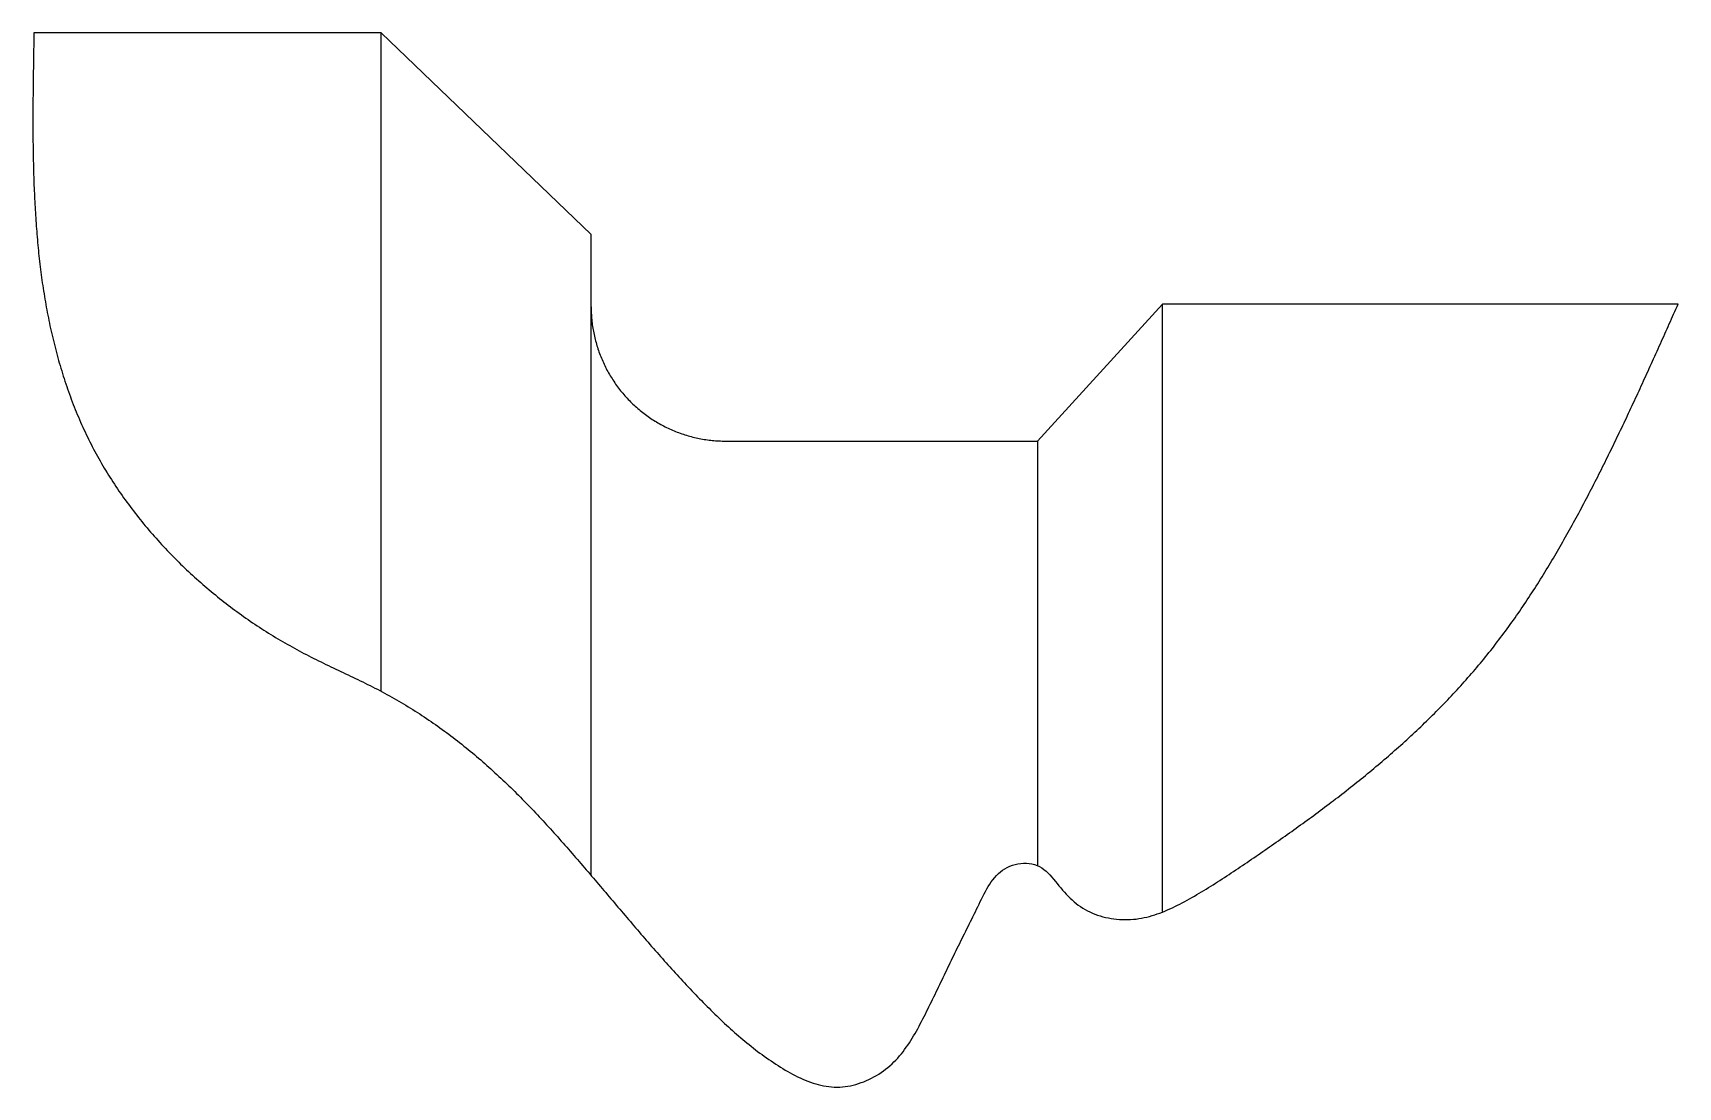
# Model space of a CAD drawing. Extents: x 0 to 671, y 0 to 384.
# Drawn here: x 608.62 to 633.11, y 145.41 to 161.1 of the extents above; entities that cross this region are included whole.
import ezdxf

# ---------------------------------------------------------------- set-up
doc = ezdxf.new("R2010")
doc.units = 0
doc.layers.get('0').update_dxf_attribs({"linetype": 'CONTINUOUS'})

msp = doc.modelspace()

# ---------------------------------------------------------------- linework, layer by layer
at = {"color": 2, "linetype": 'CONTINUOUS'}
for p, q in [((608.636, 160.902), (608.635, 160.861)), ((608.637, 160.942), (608.636, 160.902)), ((608.638, 160.983), (608.637, 160.942)), ((608.639, 161.064), (608.638, 161.023)), ((608.638, 161.023), (608.638, 160.983)), ((608.64, 161.104), (608.639, 161.064)), ((608.632, 160.659), (608.631, 160.618)), ((608.633, 160.699), (608.632, 160.659)), ((608.634, 160.78), (608.633, 160.74)), ((608.633, 160.74), (608.633, 160.699)), ((608.635, 160.821), (608.634, 160.78)), ((608.635, 160.861), (608.635, 160.821)), ((608.629, 160.456), (608.628, 160.416)), ((608.628, 160.416), (608.628, 160.375)), ((608.63, 160.537), (608.629, 160.497)), ((608.629, 160.497), (608.629, 160.456)), ((608.631, 160.578), (608.63, 160.537)), ((608.631, 160.618), (608.631, 160.578)), ((608.626, 160.173), (608.625, 160.132)), ((608.627, 160.294), (608.626, 160.254)), ((608.626, 160.254), (608.626, 160.213)), ((608.626, 160.213), (608.626, 160.173)), ((608.628, 160.375), (608.627, 160.335)), ((608.627, 160.335), (608.627, 160.294)), ((608.625, 160.051), (608.624, 160.011)), ((608.624, 160.011), (608.624, 159.97)), ((608.624, 159.97), (608.624, 159.93)), ((608.624, 159.93), (608.624, 159.889)), ((608.625, 160.132), (608.625, 160.092)), ((608.625, 160.092), (608.625, 160.051)), ((608.624, 159.889), (608.624, 159.848)), ((608.624, 159.848), (608.624, 159.808)), ((608.624, 159.808), (608.624, 159.767)), ((608.624, 159.767), (608.624, 159.727)), ((608.624, 159.727), (608.624, 159.686)), ((608.624, 159.686), (608.624, 159.646)), ((608.624, 159.646), (608.625, 159.605)), ((608.625, 159.605), (608.625, 159.565)), ((608.625, 159.565), (608.625, 159.524)), ((608.625, 159.524), (608.625, 159.484)), ((608.625, 159.484), (608.626, 159.443)), ((608.626, 159.443), (608.626, 159.403)), ((608.626, 159.403), (608.627, 159.362)), ((608.627, 159.362), (608.628, 159.322)), ((608.628, 159.322), (608.628, 159.281)), ((608.628, 159.281), (608.629, 159.241)), ((608.629, 159.241), (608.63, 159.2)), ((608.63, 159.2), (608.631, 159.16)), ((608.631, 159.16), (608.632, 159.119)), ((608.632, 159.119), (608.633, 159.079)), ((608.633, 159.079), (608.634, 159.038)), ((608.634, 159.038), (608.635, 158.998)), ((608.635, 158.998), (608.636, 158.957)), ((608.636, 158.957), (608.638, 158.917)), ((608.638, 158.917), (608.639, 158.876)), ((608.639, 158.876), (608.64, 158.836)), ((608.64, 158.836), (608.642, 158.795)), ((608.642, 158.795), (608.644, 158.755)), ((608.644, 158.755), (608.645, 158.714)), ((608.645, 158.714), (608.647, 158.674)), ((608.647, 158.674), (608.649, 158.633)), ((608.649, 158.633), (608.651, 158.593)), ((608.651, 158.593), (608.653, 158.552)), ((608.653, 158.552), (608.655, 158.512)), ((608.655, 158.512), (608.658, 158.471)), ((608.658, 158.471), (608.66, 158.431)), ((608.66, 158.431), (608.663, 158.39)), ((608.663, 158.39), (608.665, 158.35)), ((608.665, 158.35), (608.668, 158.309)), ((608.668, 158.309), (608.671, 158.269)), ((608.671, 158.269), (608.674, 158.228)), ((608.674, 158.228), (608.677, 158.188)), ((608.677, 158.188), (608.68, 158.148)), ((608.68, 158.148), (608.683, 158.107)), ((608.683, 158.107), (608.686, 158.067)), ((608.686, 158.067), (608.69, 158.026)), ((608.69, 158.026), (608.694, 157.986)), ((608.694, 157.986), (608.697, 157.946)), ((608.697, 157.946), (608.701, 157.905)), ((608.701, 157.905), (608.705, 157.865)), ((608.705, 157.865), (608.709, 157.825)), ((608.709, 157.825), (608.714, 157.784)), ((608.714, 157.784), (608.718, 157.744)), ((608.718, 157.744), (608.723, 157.704)), ((608.723, 157.704), (608.727, 157.663)), ((608.727, 157.663), (608.732, 157.623)), ((608.732, 157.623), (608.737, 157.583)), ((608.737, 157.583), (608.742, 157.543)), ((608.742, 157.543), (608.748, 157.503)), ((608.748, 157.503), (608.753, 157.462)), ((608.753, 157.462), (608.759, 157.422)), ((608.759, 157.422), (608.764, 157.382)), ((608.764, 157.382), (608.77, 157.342)), ((608.77, 157.342), (608.776, 157.302)), ((608.776, 157.302), (608.782, 157.262)), ((608.782, 157.262), (608.789, 157.222)), ((608.789, 157.222), (608.795, 157.182)), ((608.795, 157.182), (608.802, 157.142)), ((608.802, 157.142), (608.809, 157.102)), ((608.809, 157.102), (608.816, 157.062)), ((608.816, 157.062), (608.823, 157.022)), ((608.823, 157.022), (608.83, 156.982)), ((608.83, 156.982), (608.838, 156.942)), ((633.064, 156.956), (633.08, 156.993)), ((633.08, 156.993), (633.097, 157.03)), ((633.097, 157.03), (633.113, 157.067)), ((608.838, 156.942), (608.846, 156.902)), ((608.846, 156.902), (608.854, 156.862)), ((608.854, 156.862), (608.862, 156.822)), ((608.862, 156.822), (608.87, 156.782)), ((608.87, 156.782), (608.878, 156.743)), ((608.878, 156.743), (608.887, 156.703)), ((632.948, 156.697), (632.965, 156.734)), ((632.965, 156.734), (632.981, 156.771)), ((632.981, 156.771), (632.998, 156.808)), ((632.998, 156.808), (633.014, 156.845)), ((633.014, 156.845), (633.031, 156.882)), ((633.031, 156.882), (633.047, 156.919)), ((633.047, 156.919), (633.064, 156.956)), ((608.887, 156.703), (608.896, 156.663)), ((608.896, 156.663), (608.905, 156.624)), ((608.905, 156.624), (608.914, 156.584)), ((608.914, 156.584), (608.923, 156.544)), ((608.923, 156.544), (608.933, 156.505)), ((608.933, 156.505), (608.943, 156.465)), ((632.849, 156.476), (632.866, 156.513)), ((632.866, 156.513), (632.882, 156.549)), ((632.882, 156.549), (632.899, 156.586)), ((632.899, 156.586), (632.915, 156.623)), ((632.915, 156.623), (632.932, 156.66)), ((632.932, 156.66), (632.948, 156.697)), ((608.943, 156.465), (608.953, 156.426)), ((608.953, 156.426), (608.963, 156.386)), ((608.963, 156.386), (608.973, 156.347)), ((608.973, 156.347), (608.984, 156.308)), ((608.984, 156.308), (608.995, 156.269)), ((608.995, 156.269), (609.006, 156.229)), ((632.733, 156.217), (632.749, 156.254)), ((632.749, 156.254), (632.766, 156.291)), ((632.766, 156.291), (632.782, 156.328)), ((632.782, 156.328), (632.799, 156.365)), ((632.799, 156.365), (632.816, 156.402)), ((632.816, 156.402), (632.832, 156.439)), ((632.832, 156.439), (632.849, 156.476)), ((609.006, 156.229), (609.017, 156.19)), ((609.017, 156.19), (609.028, 156.151)), ((609.028, 156.151), (609.04, 156.112)), ((609.04, 156.112), (609.052, 156.073)), ((609.052, 156.073), (609.064, 156.034)), ((609.064, 156.034), (609.076, 155.996)), ((632.632, 155.996), (632.649, 156.033)), ((632.649, 156.033), (632.666, 156.07)), ((632.666, 156.07), (632.682, 156.107)), ((632.682, 156.107), (632.699, 156.143)), ((632.699, 156.143), (632.716, 156.18)), ((632.716, 156.18), (632.733, 156.217)), ((609.076, 155.996), (609.088, 155.957)), ((609.088, 155.957), (609.101, 155.918)), ((609.101, 155.918), (609.114, 155.88)), ((609.114, 155.88), (609.127, 155.841)), ((609.127, 155.841), (609.14, 155.803)), ((609.14, 155.803), (609.153, 155.764)), ((609.153, 155.764), (609.167, 155.726)), ((632.514, 155.738), (632.531, 155.775)), ((632.531, 155.775), (632.548, 155.812)), ((632.548, 155.812), (632.565, 155.849)), ((632.565, 155.849), (632.582, 155.886)), ((632.582, 155.886), (632.598, 155.922)), ((632.598, 155.922), (632.615, 155.959)), ((632.615, 155.959), (632.632, 155.996)), ((609.167, 155.726), (609.181, 155.688)), ((609.181, 155.688), (609.195, 155.65)), ((609.195, 155.65), (609.209, 155.612)), ((609.209, 155.612), (609.224, 155.574)), ((609.224, 155.574), (609.239, 155.536)), ((609.239, 155.536), (609.254, 155.498)), ((632.394, 155.481), (632.411, 155.518)), ((632.411, 155.518), (632.429, 155.555)), ((632.429, 155.555), (632.446, 155.591)), ((632.446, 155.591), (632.463, 155.628)), ((632.463, 155.628), (632.48, 155.665)), ((632.48, 155.665), (632.497, 155.702)), ((632.497, 155.702), (632.514, 155.738)), ((609.254, 155.498), (609.269, 155.461)), ((609.269, 155.461), (609.285, 155.423)), ((609.285, 155.423), (609.3, 155.386)), ((609.3, 155.386), (609.316, 155.349)), ((609.316, 155.349), (609.332, 155.311)), ((609.332, 155.311), (609.349, 155.274)), ((609.349, 155.274), (609.366, 155.237)), ((632.291, 155.261), (632.308, 155.298)), ((632.308, 155.298), (632.325, 155.335)), ((632.325, 155.335), (632.343, 155.371)), ((632.343, 155.371), (632.36, 155.408)), ((632.36, 155.408), (632.377, 155.445)), ((632.377, 155.445), (632.394, 155.481)), ((609.366, 155.237), (609.382, 155.2)), ((609.382, 155.2), (609.4, 155.164)), ((609.4, 155.164), (609.417, 155.127)), ((609.417, 155.127), (609.434, 155.09)), ((609.434, 155.09), (609.452, 155.054)), ((609.452, 155.054), (609.47, 155.018)), ((609.47, 155.018), (609.489, 154.981)), ((632.168, 155.006), (632.186, 155.042)), ((632.186, 155.042), (632.203, 155.079)), ((632.203, 155.079), (632.221, 155.115)), ((632.221, 155.115), (632.238, 155.152)), ((632.238, 155.152), (632.256, 155.188)), ((632.256, 155.188), (632.273, 155.225)), ((632.273, 155.225), (632.291, 155.261)), ((609.489, 154.981), (609.507, 154.945)), ((609.507, 154.945), (609.526, 154.909)), ((609.526, 154.909), (609.545, 154.874)), ((609.545, 154.874), (609.564, 154.838)), ((609.564, 154.838), (609.584, 154.802)), ((609.584, 154.802), (609.604, 154.767)), ((632.043, 154.751), (632.061, 154.787)), ((632.061, 154.787), (632.079, 154.824)), ((632.079, 154.824), (632.097, 154.86)), ((632.097, 154.86), (632.115, 154.896)), ((632.115, 154.896), (632.132, 154.933)), ((632.132, 154.933), (632.15, 154.969)), ((632.15, 154.969), (632.168, 155.006)), ((609.604, 154.767), (609.624, 154.732)), ((609.624, 154.732), (609.644, 154.696)), ((609.644, 154.696), (609.664, 154.661)), ((609.664, 154.661), (609.685, 154.626)), ((609.685, 154.626), (609.706, 154.592)), ((609.706, 154.592), (609.727, 154.557)), ((609.727, 154.557), (609.749, 154.522)), ((631.916, 154.497), (631.934, 154.533)), ((631.934, 154.533), (631.953, 154.569)), ((631.953, 154.569), (631.971, 154.606)), ((631.971, 154.606), (631.989, 154.642)), ((631.989, 154.642), (632.007, 154.678)), ((632.007, 154.678), (632.025, 154.714)), ((632.025, 154.714), (632.043, 154.751)), ((609.749, 154.522), (609.77, 154.488)), ((609.77, 154.488), (609.792, 154.454)), ((609.792, 154.454), (609.814, 154.42)), ((609.814, 154.42), (609.836, 154.386)), ((609.836, 154.386), (609.859, 154.352)), ((609.859, 154.352), (609.881, 154.318)), ((609.881, 154.318), (609.904, 154.284)), ((609.904, 154.284), (609.927, 154.251)), ((631.805, 154.28), (631.824, 154.316)), ((631.824, 154.316), (631.842, 154.352)), ((631.842, 154.352), (631.861, 154.388)), ((631.861, 154.388), (631.879, 154.424)), ((631.879, 154.424), (631.898, 154.461)), ((631.898, 154.461), (631.916, 154.497)), ((609.927, 154.251), (609.951, 154.218)), ((609.951, 154.218), (609.974, 154.184)), ((609.974, 154.184), (609.998, 154.151)), ((609.998, 154.151), (610.022, 154.118)), ((610.022, 154.118), (610.046, 154.086)), ((610.046, 154.086), (610.07, 154.053)), ((610.07, 154.053), (610.095, 154.02)), ((631.673, 154.028), (631.692, 154.064)), ((631.692, 154.064), (631.711, 154.1)), ((631.711, 154.1), (631.73, 154.136)), ((631.73, 154.136), (631.749, 154.172)), ((631.749, 154.172), (631.768, 154.208)), ((631.768, 154.208), (631.786, 154.244)), ((631.786, 154.244), (631.805, 154.28)), ((610.095, 154.02), (610.119, 153.988)), ((610.119, 153.988), (610.144, 153.956)), ((610.144, 153.956), (610.169, 153.924)), ((610.169, 153.924), (610.194, 153.892)), ((610.194, 153.892), (610.22, 153.86)), ((610.22, 153.86), (610.245, 153.828)), ((610.245, 153.828), (610.271, 153.797)), ((610.271, 153.797), (610.297, 153.765)), ((631.538, 153.778), (631.557, 153.813)), ((631.557, 153.813), (631.577, 153.849)), ((631.577, 153.849), (631.596, 153.885)), ((631.596, 153.885), (631.615, 153.921)), ((631.615, 153.921), (631.635, 153.956)), ((631.635, 153.956), (631.654, 153.992)), ((631.654, 153.992), (631.673, 154.028)), ((610.297, 153.765), (610.323, 153.734)), ((610.323, 153.734), (610.35, 153.703)), ((610.35, 153.703), (610.376, 153.672)), ((610.376, 153.672), (610.403, 153.641)), ((610.403, 153.641), (610.43, 153.611)), ((610.43, 153.611), (610.457, 153.58)), ((610.457, 153.58), (610.484, 153.55)), ((610.484, 153.55), (610.512, 153.52)), ((631.399, 153.529), (631.419, 153.565)), ((631.419, 153.565), (631.439, 153.6)), ((631.439, 153.6), (631.459, 153.636)), ((631.459, 153.636), (631.478, 153.671)), ((631.478, 153.671), (631.498, 153.707)), ((631.498, 153.707), (631.518, 153.742)), ((631.518, 153.742), (631.538, 153.778)), ((610.512, 153.52), (610.539, 153.49)), ((610.539, 153.49), (610.567, 153.46)), ((610.567, 153.46), (610.595, 153.43)), ((610.595, 153.43), (610.623, 153.4)), ((610.623, 153.4), (610.651, 153.371)), ((610.651, 153.371), (610.679, 153.342)), ((610.679, 153.342), (610.708, 153.312)), ((610.708, 153.312), (610.736, 153.283)), ((631.256, 153.283), (631.277, 153.318)), ((631.277, 153.318), (631.297, 153.353)), ((631.297, 153.353), (631.318, 153.389)), ((631.318, 153.389), (631.338, 153.424)), ((631.338, 153.424), (631.358, 153.459)), ((631.358, 153.459), (631.379, 153.494)), ((631.379, 153.494), (631.399, 153.529)), ((610.736, 153.283), (610.765, 153.255)), ((610.765, 153.255), (610.794, 153.226)), ((610.794, 153.226), (610.823, 153.197)), ((610.823, 153.197), (610.852, 153.169)), ((610.852, 153.169), (610.882, 153.141)), ((610.882, 153.141), (610.911, 153.113)), ((610.911, 153.113), (610.941, 153.085)), ((610.941, 153.085), (610.971, 153.057)), ((631.109, 153.04), (631.13, 153.075)), ((631.13, 153.075), (631.151, 153.109)), ((631.151, 153.109), (631.172, 153.144)), ((631.172, 153.144), (631.193, 153.179)), ((631.193, 153.179), (631.214, 153.214)), ((631.214, 153.214), (631.235, 153.248)), ((631.235, 153.248), (631.256, 153.283)), ((610.971, 153.057), (611.001, 153.029)), ((611.001, 153.029), (611.031, 153.002)), ((611.031, 153.002), (611.061, 152.975)), ((611.061, 152.975), (611.092, 152.948)), ((611.092, 152.948), (611.122, 152.921)), ((611.122, 152.921), (611.153, 152.894)), ((611.153, 152.894), (611.183, 152.867)), ((611.183, 152.867), (611.214, 152.841)), ((611.214, 152.841), (611.246, 152.814)), ((611.246, 152.814), (611.277, 152.788)), ((630.957, 152.8), (630.979, 152.834)), ((630.979, 152.834), (631.001, 152.868)), ((631.001, 152.868), (631.023, 152.902)), ((631.023, 152.902), (631.044, 152.937)), ((631.044, 152.937), (631.066, 152.971)), ((631.066, 152.971), (631.088, 153.006)), ((631.088, 153.006), (631.109, 153.04)), ((611.277, 152.788), (611.308, 152.762)), ((611.308, 152.762), (611.34, 152.737)), ((611.34, 152.737), (611.371, 152.711)), ((611.371, 152.711), (611.403, 152.686)), ((611.403, 152.686), (611.435, 152.66)), ((611.435, 152.66), (611.467, 152.635)), ((611.467, 152.635), (611.499, 152.61)), ((611.499, 152.61), (611.531, 152.585)), ((611.531, 152.585), (611.563, 152.561)), ((630.801, 152.563), (630.823, 152.597)), ((630.823, 152.597), (630.846, 152.63)), ((630.846, 152.63), (630.868, 152.664)), ((630.868, 152.664), (630.891, 152.698)), ((630.891, 152.698), (630.913, 152.732)), ((630.913, 152.732), (630.935, 152.766)), ((630.935, 152.766), (630.957, 152.8)), ((611.563, 152.561), (611.596, 152.536)), ((611.596, 152.536), (611.628, 152.512)), ((611.628, 152.512), (611.661, 152.488)), ((611.661, 152.488), (611.694, 152.464)), ((611.694, 152.464), (611.727, 152.44)), ((611.727, 152.44), (611.76, 152.417)), ((611.76, 152.417), (611.793, 152.393)), ((611.793, 152.393), (611.827, 152.37)), ((611.827, 152.37), (611.86, 152.347)), ((611.86, 152.347), (611.894, 152.324)), ((611.894, 152.324), (611.927, 152.301)), ((630.615, 152.297), (630.639, 152.33)), ((630.639, 152.33), (630.662, 152.363)), ((630.662, 152.363), (630.686, 152.397)), ((630.686, 152.397), (630.709, 152.43)), ((630.709, 152.43), (630.732, 152.463)), ((630.732, 152.463), (630.755, 152.496)), ((630.755, 152.496), (630.778, 152.53)), ((630.778, 152.53), (630.801, 152.563)), ((611.927, 152.301), (611.961, 152.279)), ((611.961, 152.279), (611.995, 152.256)), ((611.995, 152.256), (612.029, 152.234)), ((612.029, 152.234), (612.063, 152.212)), ((612.063, 152.212), (612.097, 152.191)), ((612.097, 152.191), (612.132, 152.169)), ((612.132, 152.169), (612.166, 152.147)), ((612.166, 152.147), (612.201, 152.126)), ((612.201, 152.126), (612.236, 152.105)), ((612.236, 152.105), (612.27, 152.084)), ((612.27, 152.084), (612.305, 152.064)), ((630.447, 152.07), (630.471, 152.102)), ((630.471, 152.102), (630.495, 152.134)), ((630.495, 152.134), (630.52, 152.167)), ((630.52, 152.167), (630.544, 152.199)), ((630.544, 152.199), (630.568, 152.232)), ((630.568, 152.232), (630.591, 152.265)), ((630.591, 152.265), (630.615, 152.297)), ((612.305, 152.064), (612.34, 152.043)), ((612.34, 152.043), (612.375, 152.023)), ((612.375, 152.023), (612.41, 152.003)), ((612.41, 152.003), (612.446, 151.983)), ((612.446, 151.983), (612.481, 151.963)), ((612.481, 151.963), (612.517, 151.943)), ((612.517, 151.943), (612.552, 151.924)), ((612.552, 151.924), (612.588, 151.905)), ((612.588, 151.905), (612.624, 151.886)), ((612.624, 151.886), (612.659, 151.867)), ((612.659, 151.867), (612.695, 151.848)), ((612.695, 151.848), (612.731, 151.83)), ((630.247, 151.815), (630.272, 151.846)), ((630.272, 151.846), (630.297, 151.878)), ((630.297, 151.878), (630.323, 151.91)), ((630.323, 151.91), (630.348, 151.941)), ((630.348, 151.941), (630.373, 151.973)), ((630.373, 151.973), (630.397, 152.005)), ((630.397, 152.005), (630.422, 152.037)), ((630.422, 152.037), (630.447, 152.07)), ((612.731, 151.83), (612.768, 151.811)), ((612.768, 151.811), (612.804, 151.793)), ((612.804, 151.793), (612.84, 151.775)), ((612.84, 151.775), (612.876, 151.757)), ((612.876, 151.757), (612.913, 151.739)), ((612.913, 151.739), (612.949, 151.721)), ((612.949, 151.721), (612.985, 151.703)), ((612.985, 151.703), (613.022, 151.686)), ((613.022, 151.686), (613.058, 151.668)), ((613.058, 151.668), (613.095, 151.651)), ((613.095, 151.651), (613.132, 151.633)), ((613.132, 151.633), (613.168, 151.616)), ((613.168, 151.616), (613.205, 151.598)), ((613.205, 151.598), (613.241, 151.581)), ((630.038, 151.567), (630.065, 151.597)), ((630.065, 151.597), (630.091, 151.628)), ((630.091, 151.628), (630.117, 151.659)), ((630.117, 151.659), (630.144, 151.69)), ((630.144, 151.69), (630.17, 151.721)), ((630.17, 151.721), (630.195, 151.752)), ((630.195, 151.752), (630.221, 151.783)), ((630.221, 151.783), (630.247, 151.815)), ((613.241, 151.581), (613.278, 151.564)), ((613.278, 151.564), (613.315, 151.546)), ((613.315, 151.546), (613.351, 151.529)), ((613.351, 151.529), (613.388, 151.512)), ((613.388, 151.512), (613.424, 151.494)), ((613.424, 151.494), (613.461, 151.477)), ((613.461, 151.477), (613.497, 151.459)), ((613.497, 151.459), (613.534, 151.441)), ((613.534, 151.441), (613.57, 151.423)), ((613.57, 151.423), (613.606, 151.406)), ((613.606, 151.406), (613.643, 151.387)), ((613.643, 151.387), (613.679, 151.369)), ((613.679, 151.369), (613.715, 151.351)), ((613.715, 151.351), (613.751, 151.332)), ((629.822, 151.325), (629.85, 151.355)), ((629.85, 151.355), (629.877, 151.385)), ((629.877, 151.385), (629.904, 151.415)), ((629.904, 151.415), (629.931, 151.445)), ((629.931, 151.445), (629.958, 151.475)), ((629.958, 151.475), (629.985, 151.506)), ((629.985, 151.506), (630.012, 151.536)), ((630.012, 151.536), (630.038, 151.567)), ((613.751, 151.332), (613.787, 151.314)), ((613.787, 151.314), (613.823, 151.295)), ((613.823, 151.295), (613.859, 151.276)), ((613.859, 151.276), (613.894, 151.256)), ((613.894, 151.256), (613.93, 151.237)), ((613.93, 151.237), (613.965, 151.217)), ((613.965, 151.217), (614, 151.197)), ((614, 151.197), (614.036, 151.177)), ((614.036, 151.177), (614.071, 151.157)), ((614.071, 151.157), (614.106, 151.136)), ((614.106, 151.136), (614.14, 151.115)), ((614.14, 151.115), (614.175, 151.094)), ((629.599, 151.089), (629.628, 151.118)), ((629.628, 151.118), (629.656, 151.148)), ((629.656, 151.148), (629.684, 151.177)), ((629.684, 151.177), (629.712, 151.206)), ((629.712, 151.206), (629.74, 151.236)), ((629.74, 151.236), (629.767, 151.265)), ((629.767, 151.265), (629.795, 151.295)), ((629.795, 151.295), (629.822, 151.325)), ((614.175, 151.094), (614.21, 151.073)), ((614.21, 151.073), (614.244, 151.052)), ((614.244, 151.052), (614.279, 151.031)), ((614.279, 151.031), (614.313, 151.009)), ((614.313, 151.009), (614.347, 150.987)), ((614.347, 150.987), (614.381, 150.965)), ((614.381, 150.965), (614.415, 150.943)), ((614.415, 150.943), (614.449, 150.92)), ((614.449, 150.92), (614.483, 150.898)), ((614.483, 150.898), (614.517, 150.875)), ((614.517, 150.875), (614.55, 150.852)), ((629.34, 150.832), (629.37, 150.86)), ((629.37, 150.86), (629.399, 150.888)), ((629.399, 150.888), (629.428, 150.917)), ((629.428, 150.917), (629.456, 150.945)), ((629.456, 150.945), (629.485, 150.974)), ((629.485, 150.974), (629.514, 151.003)), ((629.514, 151.003), (629.542, 151.031)), ((629.542, 151.031), (629.571, 151.06)), ((629.571, 151.06), (629.599, 151.089)), ((614.55, 150.852), (614.584, 150.829)), ((614.584, 150.829), (614.617, 150.806)), ((614.617, 150.806), (614.65, 150.782)), ((614.65, 150.782), (614.683, 150.759)), ((614.683, 150.759), (614.716, 150.735)), ((614.716, 150.735), (614.749, 150.711)), ((614.749, 150.711), (614.782, 150.687)), ((614.782, 150.687), (614.814, 150.662)), ((614.814, 150.662), (614.847, 150.638)), ((614.847, 150.638), (614.879, 150.613)), ((614.879, 150.613), (614.911, 150.589)), ((629.074, 150.582), (629.104, 150.609)), ((629.104, 150.609), (629.134, 150.637)), ((629.134, 150.637), (629.164, 150.664)), ((629.164, 150.664), (629.193, 150.692)), ((629.193, 150.692), (629.223, 150.72)), ((629.223, 150.72), (629.252, 150.748)), ((629.252, 150.748), (629.282, 150.775)), ((629.282, 150.775), (629.311, 150.804)), ((629.311, 150.804), (629.34, 150.832)), ((614.911, 150.589), (614.944, 150.564)), ((614.944, 150.564), (614.976, 150.539)), ((614.976, 150.539), (615.007, 150.514)), ((615.007, 150.514), (615.039, 150.488)), ((615.039, 150.488), (615.071, 150.463)), ((615.071, 150.463), (615.102, 150.437)), ((615.102, 150.437), (615.134, 150.411)), ((615.134, 150.411), (615.165, 150.385)), ((615.165, 150.385), (615.196, 150.359)), ((628.801, 150.339), (628.831, 150.365)), ((628.831, 150.365), (628.862, 150.392)), ((628.862, 150.392), (628.893, 150.419)), ((628.893, 150.419), (628.923, 150.446)), ((628.923, 150.446), (628.953, 150.473)), ((628.953, 150.473), (628.984, 150.5)), ((628.984, 150.5), (629.014, 150.527)), ((629.014, 150.527), (629.044, 150.554)), ((629.044, 150.554), (629.074, 150.582)), ((615.196, 150.359), (615.227, 150.333)), ((615.227, 150.333), (615.258, 150.307)), ((615.258, 150.307), (615.289, 150.28)), ((615.289, 150.28), (615.32, 150.254)), ((615.32, 150.254), (615.35, 150.227)), ((615.35, 150.227), (615.381, 150.2)), ((615.381, 150.2), (615.411, 150.173)), ((615.411, 150.173), (615.441, 150.146)), ((615.441, 150.146), (615.471, 150.119)), ((628.522, 150.103), (628.553, 150.129)), ((628.553, 150.129), (628.584, 150.154)), ((628.584, 150.154), (628.615, 150.181)), ((628.615, 150.181), (628.646, 150.207)), ((628.646, 150.207), (628.677, 150.233)), ((628.677, 150.233), (628.708, 150.259)), ((628.708, 150.259), (628.739, 150.286)), ((628.739, 150.286), (628.77, 150.312)), ((628.77, 150.312), (628.801, 150.339)), ((615.471, 150.119), (615.501, 150.091)), ((615.501, 150.091), (615.531, 150.064)), ((615.531, 150.064), (615.561, 150.036)), ((615.561, 150.036), (615.59, 150.009)), ((615.59, 150.009), (615.62, 149.981)), ((615.62, 149.981), (615.649, 149.953)), ((615.649, 149.953), (615.679, 149.925)), ((615.679, 149.925), (615.708, 149.897)), ((615.708, 149.897), (615.737, 149.868)), ((628.238, 149.873), (628.269, 149.898)), ((628.269, 149.898), (628.301, 149.924)), ((628.301, 149.924), (628.333, 149.949)), ((628.333, 149.949), (628.365, 149.974)), ((628.365, 149.974), (628.396, 150)), ((628.396, 150), (628.428, 150.025)), ((628.428, 150.025), (628.459, 150.051)), ((628.459, 150.051), (628.49, 150.077)), ((628.49, 150.077), (628.522, 150.103)), ((615.737, 149.868), (615.766, 149.84)), ((615.766, 149.84), (615.795, 149.811)), ((615.795, 149.811), (615.823, 149.783)), ((615.823, 149.783), (615.852, 149.754)), ((615.852, 149.754), (615.881, 149.725)), ((615.881, 149.725), (615.909, 149.697)), ((615.909, 149.697), (615.937, 149.668)), ((615.937, 149.668), (615.966, 149.639)), ((615.966, 149.639), (615.994, 149.609)), ((627.917, 149.625), (627.949, 149.65)), ((627.949, 149.65), (627.981, 149.674)), ((627.981, 149.674), (628.014, 149.699)), ((628.014, 149.699), (628.046, 149.723)), ((628.046, 149.723), (628.078, 149.748)), ((628.078, 149.748), (628.11, 149.773)), ((628.11, 149.773), (628.142, 149.798)), ((628.142, 149.798), (628.174, 149.823)), ((628.174, 149.823), (628.206, 149.848)), ((628.206, 149.848), (628.238, 149.873)), ((615.994, 149.609), (616.022, 149.58)), ((616.022, 149.58), (616.05, 149.551)), ((616.05, 149.551), (616.078, 149.522)), ((616.078, 149.522), (616.106, 149.492)), ((616.106, 149.492), (616.134, 149.463)), ((616.134, 149.463), (616.161, 149.433)), ((616.161, 149.433), (616.189, 149.403)), ((616.189, 149.403), (616.217, 149.374)), ((627.591, 149.383), (627.624, 149.407)), ((627.624, 149.407), (627.657, 149.431)), ((627.657, 149.431), (627.689, 149.455)), ((627.689, 149.455), (627.722, 149.479)), ((627.722, 149.479), (627.754, 149.503)), ((627.754, 149.503), (627.787, 149.528)), ((627.787, 149.528), (627.82, 149.552)), ((627.82, 149.552), (627.852, 149.576)), ((627.852, 149.576), (627.884, 149.601)), ((627.884, 149.601), (627.917, 149.625)), ((616.217, 149.374), (616.244, 149.344)), ((616.244, 149.344), (616.271, 149.314)), ((616.271, 149.314), (616.299, 149.284)), ((616.299, 149.284), (616.326, 149.254)), ((616.326, 149.254), (616.353, 149.224)), ((616.353, 149.224), (616.38, 149.194)), ((616.38, 149.194), (616.408, 149.164)), ((616.408, 149.164), (616.435, 149.134)), ((627.229, 149.124), (627.262, 149.147)), ((627.262, 149.147), (627.295, 149.17)), ((627.295, 149.17), (627.328, 149.194)), ((627.328, 149.194), (627.361, 149.217)), ((627.361, 149.217), (627.394, 149.241)), ((627.394, 149.241), (627.427, 149.264)), ((627.427, 149.264), (627.46, 149.288)), ((627.46, 149.288), (627.493, 149.312)), ((627.493, 149.312), (627.526, 149.336)), ((627.526, 149.336), (627.558, 149.359)), ((627.558, 149.359), (627.591, 149.383)), ((616.435, 149.134), (616.462, 149.103)), ((616.462, 149.103), (616.488, 149.073)), ((616.488, 149.073), (616.515, 149.043)), ((616.515, 149.043), (616.542, 149.012)), ((616.542, 149.012), (616.569, 148.982)), ((616.569, 148.982), (616.596, 148.951)), ((616.596, 148.951), (616.622, 148.921)), ((616.622, 148.921), (616.649, 148.89)), ((626.897, 148.893), (626.93, 148.915)), ((626.93, 148.915), (626.963, 148.938)), ((626.963, 148.938), (626.997, 148.961)), ((626.997, 148.961), (627.03, 148.985)), ((627.03, 148.985), (627.063, 149.008)), ((627.063, 149.008), (627.096, 149.031)), ((627.096, 149.031), (627.13, 149.054)), ((627.13, 149.054), (627.163, 149.077)), ((627.163, 149.077), (627.196, 149.1)), ((627.196, 149.1), (627.229, 149.124)), ((616.649, 148.89), (616.676, 148.86)), ((616.676, 148.86), (616.702, 148.829)), ((616.702, 148.829), (616.729, 148.798)), ((616.729, 148.798), (616.755, 148.768)), ((616.755, 148.768), (616.782, 148.737)), ((616.782, 148.737), (616.808, 148.706)), ((616.808, 148.706), (616.835, 148.675)), ((616.835, 148.675), (616.861, 148.645)), ((623.057, 148.639), (623.091, 148.661)), ((623.091, 148.661), (623.126, 148.681)), ((623.126, 148.681), (623.164, 148.698)), ((623.164, 148.698), (623.203, 148.713)), ((623.203, 148.713), (623.244, 148.725)), ((623.244, 148.725), (623.285, 148.734)), ((623.285, 148.734), (623.328, 148.74)), ((623.328, 148.74), (623.37, 148.743)), ((623.37, 148.743), (623.412, 148.743)), ((623.412, 148.743), (623.454, 148.74)), ((623.454, 148.74), (623.495, 148.734)), ((623.495, 148.734), (623.534, 148.724)), ((623.534, 148.724), (623.572, 148.711)), ((623.572, 148.711), (623.608, 148.694)), ((623.608, 148.694), (623.642, 148.674)), ((623.642, 148.674), (623.674, 148.651)), ((623.674, 148.651), (623.705, 148.625)), ((626.529, 148.643), (626.563, 148.665)), ((626.563, 148.665), (626.596, 148.688)), ((626.596, 148.688), (626.63, 148.71)), ((626.63, 148.71), (626.663, 148.733)), ((626.663, 148.733), (626.697, 148.756)), ((626.697, 148.756), (626.73, 148.778)), ((626.73, 148.778), (626.763, 148.801)), ((626.763, 148.801), (626.797, 148.824)), ((626.797, 148.824), (626.83, 148.847)), ((626.83, 148.847), (626.863, 148.87)), ((626.863, 148.87), (626.897, 148.893)), ((616.861, 148.645), (616.887, 148.614)), ((616.887, 148.614), (616.914, 148.583)), ((616.914, 148.583), (616.94, 148.552)), ((616.94, 148.552), (616.966, 148.521)), ((616.966, 148.521), (616.992, 148.491)), ((616.992, 148.491), (617.019, 148.46)), ((617.019, 148.46), (617.045, 148.429)), ((617.045, 148.429), (617.071, 148.398)), ((622.845, 148.396), (622.867, 148.431)), ((622.867, 148.431), (622.89, 148.465)), ((622.89, 148.465), (622.914, 148.498)), ((622.914, 148.498), (622.94, 148.53)), ((622.94, 148.53), (622.967, 148.559)), ((622.967, 148.559), (622.995, 148.588)), ((622.995, 148.588), (623.025, 148.614)), ((623.025, 148.614), (623.057, 148.639)), ((623.705, 148.625), (623.734, 148.597)), ((623.734, 148.597), (623.763, 148.568)), ((623.763, 148.568), (623.791, 148.537)), ((623.791, 148.537), (623.818, 148.505)), ((623.818, 148.505), (623.844, 148.472)), ((623.844, 148.472), (623.871, 148.44)), ((623.871, 148.44), (623.897, 148.407)), ((623.897, 148.407), (623.924, 148.375)), ((626.156, 148.401), (626.19, 148.422)), ((626.19, 148.422), (626.225, 148.444)), ((626.225, 148.444), (626.259, 148.466)), ((626.259, 148.466), (626.293, 148.488)), ((626.293, 148.488), (626.327, 148.509)), ((626.327, 148.509), (626.361, 148.531)), ((626.361, 148.531), (626.395, 148.554)), ((626.395, 148.554), (626.428, 148.576)), ((626.428, 148.576), (626.462, 148.598)), ((626.462, 148.598), (626.496, 148.62)), ((626.496, 148.62), (626.529, 148.643)), ((617.071, 148.398), (617.097, 148.367)), ((617.097, 148.367), (617.124, 148.336)), ((617.124, 148.336), (617.15, 148.305)), ((617.15, 148.305), (617.176, 148.274)), ((617.176, 148.274), (617.202, 148.244)), ((617.202, 148.244), (617.228, 148.213)), ((617.228, 148.213), (617.254, 148.182)), ((617.254, 148.182), (617.281, 148.151)), ((622.708, 148.134), (622.726, 148.172)), ((622.726, 148.172), (622.745, 148.21)), ((622.745, 148.21), (622.764, 148.248)), ((622.764, 148.248), (622.783, 148.286)), ((622.783, 148.286), (622.803, 148.323)), ((622.803, 148.323), (622.824, 148.36)), ((622.824, 148.36), (622.845, 148.396)), ((623.924, 148.375), (623.951, 148.343)), ((623.951, 148.343), (623.978, 148.312)), ((623.978, 148.312), (624.006, 148.282)), ((624.006, 148.282), (624.034, 148.253)), ((624.034, 148.253), (624.063, 148.224)), ((624.063, 148.224), (624.093, 148.196)), ((624.093, 148.196), (624.123, 148.17)), ((624.123, 148.17), (624.153, 148.144)), ((625.733, 148.155), (625.769, 148.174)), ((625.769, 148.174), (625.805, 148.194)), ((625.805, 148.194), (625.841, 148.214)), ((625.841, 148.214), (625.876, 148.234)), ((625.876, 148.234), (625.912, 148.254)), ((625.912, 148.254), (625.947, 148.275)), ((625.947, 148.275), (625.982, 148.295)), ((625.982, 148.295), (626.017, 148.316)), ((626.017, 148.316), (626.052, 148.337)), ((626.052, 148.337), (626.087, 148.358)), ((626.087, 148.358), (626.122, 148.379)), ((626.122, 148.379), (626.156, 148.401)), ((617.281, 148.151), (617.307, 148.12)), ((617.307, 148.12), (617.333, 148.089)), ((617.333, 148.089), (617.359, 148.058)), ((617.359, 148.058), (617.385, 148.027)), ((617.385, 148.027), (617.412, 147.997)), ((617.412, 147.997), (617.438, 147.966)), ((617.438, 147.966), (617.464, 147.935)), ((617.464, 147.935), (617.49, 147.904)), ((622.598, 147.91), (622.617, 147.947)), ((622.617, 147.947), (622.635, 147.984)), ((622.635, 147.984), (622.653, 148.021)), ((622.653, 148.021), (622.671, 148.058)), ((622.671, 148.058), (622.69, 148.096)), ((622.69, 148.096), (622.708, 148.134)), ((624.153, 148.144), (624.185, 148.12)), ((624.185, 148.12), (624.218, 148.097)), ((624.218, 148.097), (624.251, 148.075)), ((624.251, 148.075), (624.286, 148.054)), ((624.286, 148.054), (624.322, 148.035)), ((624.322, 148.035), (624.358, 148.017)), ((624.358, 148.017), (624.395, 148)), ((624.395, 148), (624.433, 147.985)), ((624.433, 147.985), (624.472, 147.971)), ((624.472, 147.971), (624.511, 147.958)), ((624.511, 147.958), (624.551, 147.947)), ((624.551, 147.947), (624.591, 147.937)), ((624.591, 147.937), (624.632, 147.928)), ((624.632, 147.928), (624.673, 147.92)), ((624.673, 147.92), (624.714, 147.914)), ((625.044, 147.912), (625.085, 147.918)), ((625.085, 147.918), (625.125, 147.925)), ((625.125, 147.925), (625.165, 147.933)), ((625.165, 147.933), (625.205, 147.942)), ((625.205, 147.942), (625.244, 147.952)), ((625.244, 147.952), (625.283, 147.963)), ((625.283, 147.963), (625.322, 147.975)), ((625.322, 147.975), (625.36, 147.987)), ((625.36, 147.987), (625.399, 148.001)), ((625.399, 148.001), (625.437, 148.016)), ((625.437, 148.016), (625.474, 148.031)), ((625.474, 148.031), (625.512, 148.047)), ((625.512, 148.047), (625.549, 148.064)), ((625.549, 148.064), (625.587, 148.081)), ((625.587, 148.081), (625.623, 148.099)), ((625.623, 148.099), (625.66, 148.117)), ((625.66, 148.117), (625.697, 148.135)), ((625.697, 148.135), (625.733, 148.155)), ((617.49, 147.904), (617.517, 147.873)), ((617.517, 147.873), (617.543, 147.842)), ((617.543, 147.842), (617.569, 147.812)), ((617.569, 147.812), (617.596, 147.781)), ((617.596, 147.781), (617.622, 147.75)), ((617.622, 147.75), (617.648, 147.719)), ((617.648, 147.719), (617.675, 147.689)), ((617.675, 147.689), (617.701, 147.658)), ((622.473, 147.657), (622.491, 147.692)), ((622.491, 147.692), (622.509, 147.729)), ((622.509, 147.729), (622.526, 147.765)), ((622.526, 147.765), (622.544, 147.801)), ((622.544, 147.801), (622.562, 147.837)), ((622.562, 147.837), (622.58, 147.874)), ((622.58, 147.874), (622.598, 147.91)), ((624.714, 147.914), (624.755, 147.909)), ((624.755, 147.909), (624.797, 147.906)), ((624.797, 147.906), (624.838, 147.904)), ((624.838, 147.904), (624.88, 147.903)), ((624.88, 147.903), (624.921, 147.903)), ((624.921, 147.903), (624.963, 147.905)), ((624.963, 147.905), (625.004, 147.908)), ((625.004, 147.908), (625.044, 147.912)), ((617.701, 147.658), (617.728, 147.627)), ((617.728, 147.627), (617.754, 147.597)), ((617.754, 147.597), (617.781, 147.566)), ((617.781, 147.566), (617.808, 147.535)), ((617.808, 147.535), (617.834, 147.505)), ((617.834, 147.505), (617.861, 147.474)), ((617.861, 147.474), (617.888, 147.444)), ((617.888, 147.444), (617.914, 147.413)), ((622.349, 147.406), (622.367, 147.442)), ((622.367, 147.442), (622.384, 147.477)), ((622.384, 147.477), (622.402, 147.513)), ((622.402, 147.513), (622.42, 147.549)), ((622.42, 147.549), (622.437, 147.585)), ((622.437, 147.585), (622.455, 147.621)), ((622.455, 147.621), (622.473, 147.657)), ((617.914, 147.413), (617.941, 147.383)), ((617.941, 147.383), (617.968, 147.352)), ((617.968, 147.352), (617.995, 147.322)), ((617.995, 147.322), (618.022, 147.291)), ((618.022, 147.291), (618.049, 147.261)), ((618.049, 147.261), (618.076, 147.231)), ((618.076, 147.231), (618.103, 147.201)), ((618.103, 147.201), (618.13, 147.17)), ((622.227, 147.153), (622.244, 147.19)), ((622.244, 147.19), (622.262, 147.226)), ((622.262, 147.226), (622.279, 147.262)), ((622.279, 147.262), (622.297, 147.298)), ((622.297, 147.298), (622.314, 147.334)), ((622.314, 147.334), (622.332, 147.37)), ((622.332, 147.37), (622.349, 147.406)), ((618.13, 147.17), (618.158, 147.14)), ((618.158, 147.14), (618.185, 147.11)), ((618.185, 147.11), (618.212, 147.08)), ((618.212, 147.08), (618.24, 147.05)), ((618.24, 147.05), (618.267, 147.021)), ((618.267, 147.021), (618.295, 146.991)), ((618.295, 146.991), (618.322, 146.961)), ((618.322, 146.961), (618.35, 146.931)), ((622.122, 146.935), (622.14, 146.972)), ((622.14, 146.972), (622.157, 147.008)), ((622.157, 147.008), (622.175, 147.044)), ((622.175, 147.044), (622.192, 147.081)), ((622.192, 147.081), (622.209, 147.117)), ((622.209, 147.117), (622.227, 147.153)), ((618.35, 146.931), (618.378, 146.902)), ((618.378, 146.902), (618.406, 146.872)), ((618.406, 146.872), (618.434, 146.843)), ((618.434, 146.843), (618.461, 146.814)), ((618.461, 146.814), (618.49, 146.784)), ((618.49, 146.784), (618.518, 146.755)), ((618.518, 146.755), (618.546, 146.726)), ((618.546, 146.726), (618.574, 146.697)), ((618.574, 146.697), (618.602, 146.669)), ((621.998, 146.679), (622.016, 146.716)), ((622.016, 146.716), (622.034, 146.752)), ((622.034, 146.752), (622.052, 146.789)), ((622.052, 146.789), (622.07, 146.826)), ((622.07, 146.826), (622.087, 146.862)), ((622.087, 146.862), (622.105, 146.899)), ((622.105, 146.899), (622.122, 146.935)), ((618.602, 146.669), (618.631, 146.64)), ((618.631, 146.64), (618.659, 146.611)), ((618.659, 146.611), (618.688, 146.583)), ((618.688, 146.583), (618.717, 146.554)), ((618.717, 146.554), (618.745, 146.526)), ((618.745, 146.526), (618.774, 146.498)), ((618.774, 146.498), (618.803, 146.47)), ((618.803, 146.47), (618.832, 146.442)), ((621.871, 146.424), (621.889, 146.46)), ((621.889, 146.46), (621.908, 146.497)), ((621.908, 146.497), (621.926, 146.533)), ((621.926, 146.533), (621.944, 146.57)), ((621.944, 146.57), (621.962, 146.606)), ((621.962, 146.606), (621.98, 146.643)), ((621.98, 146.643), (621.998, 146.679)), ((618.832, 146.442), (618.861, 146.414)), ((618.861, 146.414), (618.89, 146.387)), ((618.89, 146.387), (618.92, 146.359)), ((618.92, 146.359), (618.949, 146.332)), ((618.949, 146.332), (618.979, 146.305)), ((618.979, 146.305), (619.009, 146.278)), ((619.009, 146.278), (619.038, 146.251)), ((619.038, 146.251), (619.068, 146.224)), ((619.068, 146.224), (619.099, 146.197)), ((621.734, 146.173), (621.755, 146.208)), ((621.755, 146.208), (621.775, 146.243)), ((621.775, 146.243), (621.794, 146.279)), ((621.794, 146.279), (621.814, 146.315)), ((621.814, 146.315), (621.833, 146.351)), ((621.833, 146.351), (621.852, 146.387)), ((621.852, 146.387), (621.871, 146.424)), ((619.099, 146.197), (619.129, 146.171)), ((619.129, 146.171), (619.16, 146.145)), ((619.16, 146.145), (619.191, 146.119)), ((619.191, 146.119), (619.222, 146.093)), ((619.222, 146.093), (619.253, 146.067)), ((619.253, 146.067), (619.284, 146.042)), ((619.284, 146.042), (619.316, 146.017)), ((619.316, 146.017), (619.348, 145.991)), ((619.348, 145.991), (619.38, 145.967)), ((619.38, 145.967), (619.412, 145.942)), ((621.576, 145.936), (621.6, 145.969)), ((621.6, 145.969), (621.624, 146.002)), ((621.624, 146.002), (621.647, 146.035)), ((621.647, 146.035), (621.67, 146.069)), ((621.67, 146.069), (621.692, 146.103)), ((621.692, 146.103), (621.713, 146.138)), ((621.713, 146.138), (621.734, 146.173)), ((619.412, 145.942), (619.445, 145.917)), ((619.445, 145.917), (619.478, 145.893)), ((619.478, 145.893), (619.511, 145.869)), ((619.511, 145.869), (619.544, 145.846)), ((619.544, 145.846), (619.578, 145.822)), ((619.578, 145.822), (619.612, 145.799)), ((619.612, 145.799), (619.647, 145.776)), ((619.647, 145.776), (619.681, 145.753)), ((619.681, 145.753), (619.716, 145.73)), ((619.716, 145.73), (619.752, 145.708)), ((621.35, 145.702), (621.381, 145.728)), ((621.381, 145.728), (621.412, 145.756)), ((621.412, 145.756), (621.441, 145.784)), ((621.441, 145.784), (621.47, 145.813)), ((621.47, 145.813), (621.498, 145.843)), ((621.498, 145.843), (621.525, 145.874)), ((621.525, 145.874), (621.551, 145.905)), ((621.551, 145.905), (621.576, 145.936)), ((619.752, 145.708), (619.787, 145.686)), ((619.787, 145.686), (619.823, 145.664)), ((619.823, 145.664), (619.86, 145.643)), ((619.86, 145.643), (619.896, 145.623)), ((619.896, 145.623), (619.933, 145.603)), ((619.933, 145.603), (619.97, 145.583)), ((619.97, 145.583), (620.007, 145.565)), ((620.007, 145.565), (620.045, 145.547)), ((620.045, 145.547), (620.083, 145.529)), ((620.083, 145.529), (620.121, 145.513)), ((620.121, 145.513), (620.159, 145.498)), ((620.159, 145.498), (620.198, 145.484)), ((620.198, 145.484), (620.237, 145.47)), ((620.237, 145.47), (620.276, 145.458)), ((620.913, 145.462), (620.952, 145.476)), ((620.952, 145.476), (620.991, 145.49)), ((620.991, 145.49), (621.03, 145.506)), ((621.03, 145.506), (621.068, 145.523)), ((621.068, 145.523), (621.105, 145.542)), ((621.105, 145.542), (621.142, 145.562)), ((621.142, 145.562), (621.179, 145.582)), ((621.179, 145.582), (621.214, 145.604)), ((621.214, 145.604), (621.249, 145.627)), ((621.249, 145.627), (621.284, 145.651)), ((621.284, 145.651), (621.317, 145.676)), ((621.317, 145.676), (621.35, 145.702)), ((620.276, 145.458), (620.315, 145.447)), ((620.315, 145.447), (620.354, 145.438)), ((620.354, 145.438), (620.393, 145.429)), ((620.393, 145.429), (620.433, 145.422)), ((620.433, 145.422), (620.473, 145.417)), ((620.473, 145.417), (620.512, 145.413)), ((620.512, 145.413), (620.552, 145.411)), ((620.552, 145.411), (620.593, 145.41)), ((620.593, 145.41), (620.633, 145.411)), ((620.633, 145.411), (620.673, 145.413)), ((620.673, 145.413), (620.713, 145.418)), ((620.713, 145.418), (620.754, 145.424)), ((620.754, 145.424), (620.794, 145.431)), ((620.794, 145.431), (620.834, 145.44)), ((620.834, 145.44), (620.873, 145.45)), ((620.873, 145.45), (620.913, 145.462))]:
    msp.add_line(p, q, dxfattribs=at)
at = {"color": 7, "linetype": 'CONTINUOUS'}
for p, q in [((613.81, 161.104), (608.639, 161.104)), ((613.81, 161.104), (616.933, 158.104)), ((613.81, 151.301), (613.81, 161.104)), ((616.933, 148.56), (616.933, 158.104)), ((623.577, 155.028), (625.437, 157.067)), ((633.113, 157.067), (625.437, 157.067)), ((625.437, 148.025), (625.437, 157.067)), ((618.933, 155.028), (623.577, 155.028)), ((623.577, 155.028), (623.577, 148.708))]:
    msp.add_line(p, q, dxfattribs=at)
msp.add_polyline3d([(616.933, 157.028, 0), (616.933, 157.003, 0), (616.934, 156.979, 0), (616.935, 156.954, 0), (616.936, 156.93, 0), (616.937, 156.905, 0), (616.939, 156.881, 0), (616.941, 156.856, 0), (616.943, 156.832, 0), (616.945, 156.807, 0), (616.948, 156.783, 0), (616.951, 156.759, 0), (616.955, 156.734, 0), (616.959, 156.71, 0), (616.963, 156.686, 0), (616.967, 156.662, 0), (616.972, 156.638, 0), (616.977, 156.614, 0), (616.982, 156.59, 0), (616.987, 156.566, 0), (616.993, 156.542, 0), (616.999, 156.518, 0), (617.006, 156.494, 0), (617.012, 156.471, 0), (617.019, 156.447, 0), (617.027, 156.424, 0), (617.034, 156.401, 0), (617.042, 156.377, 0), (617.05, 156.354, 0), (617.059, 156.331, 0), (617.067, 156.308, 0), (617.076, 156.285, 0), (617.085, 156.263, 0), (617.095, 156.24, 0), (617.105, 156.217, 0), (617.115, 156.195, 0), (617.125, 156.173, 0), (617.136, 156.151, 0), (617.147, 156.129, 0), (617.158, 156.107, 0), (617.169, 156.085, 0), (617.181, 156.064, 0), (617.193, 156.042, 0), (617.205, 156.021, 0), (617.218, 156, 0), (617.231, 155.979, 0), (617.244, 155.958, 0), (617.257, 155.937, 0), (617.27, 155.917, 0), (617.284, 155.896, 0), (617.298, 155.876, 0), (617.312, 155.856, 0), (617.327, 155.836, 0), (617.342, 155.817, 0), (617.357, 155.797, 0), (617.372, 155.778, 0), (617.387, 155.759, 0), (617.403, 155.74, 0), (617.419, 155.722, 0), (617.435, 155.703, 0), (617.451, 155.685, 0), (617.468, 155.667, 0), (617.485, 155.649, 0), (617.502, 155.631, 0), (617.519, 155.614, 0), (617.536, 155.596, 0), (617.554, 155.579, 0), (617.572, 155.563, 0), (617.59, 155.546, 0), (617.608, 155.53, 0), (617.627, 155.513, 0), (617.646, 155.498, 0), (617.664, 155.482, 0), (617.684, 155.466, 0), (617.703, 155.451, 0), (617.722, 155.436, 0), (617.742, 155.421, 0), (617.762, 155.407, 0), (617.782, 155.393, 0), (617.802, 155.379, 0), (617.822, 155.365, 0), (617.843, 155.351, 0), (617.863, 155.338, 0), (617.884, 155.325, 0), (617.905, 155.312, 0), (617.926, 155.3, 0), (617.947, 155.288, 0), (617.969, 155.276, 0), (617.99, 155.264, 0), (618.012, 155.253, 0), (618.034, 155.241, 0), (618.056, 155.231, 0), (618.078, 155.22, 0), (618.1, 155.21, 0), (618.123, 155.199, 0), (618.145, 155.19, 0), (618.168, 155.18, 0), (618.191, 155.171, 0), (618.213, 155.162, 0), (618.236, 155.153, 0), (618.259, 155.145, 0), (618.283, 155.137, 0), (618.306, 155.129, 0), (618.329, 155.121, 0), (618.353, 155.114, 0), (618.376, 155.107, 0), (618.4, 155.1, 0), (618.424, 155.094, 0), (618.447, 155.088, 0), (618.471, 155.082, 0), (618.495, 155.076, 0), (618.519, 155.071, 0), (618.543, 155.066, 0), (618.567, 155.062, 0), (618.591, 155.057, 0), (618.616, 155.053, 0), (618.64, 155.05, 0), (618.664, 155.046, 0), (618.688, 155.043, 0), (618.713, 155.04, 0), (618.737, 155.038, 0), (618.762, 155.035, 0), (618.786, 155.033, 0), (618.811, 155.032, 0), (618.835, 155.03, 0), (618.86, 155.029, 0), (618.884, 155.028, 0), (618.909, 155.028, 0), (618.933, 155.028, 0)], dxfattribs=at)

doc.saveas('drawing.dxf')
